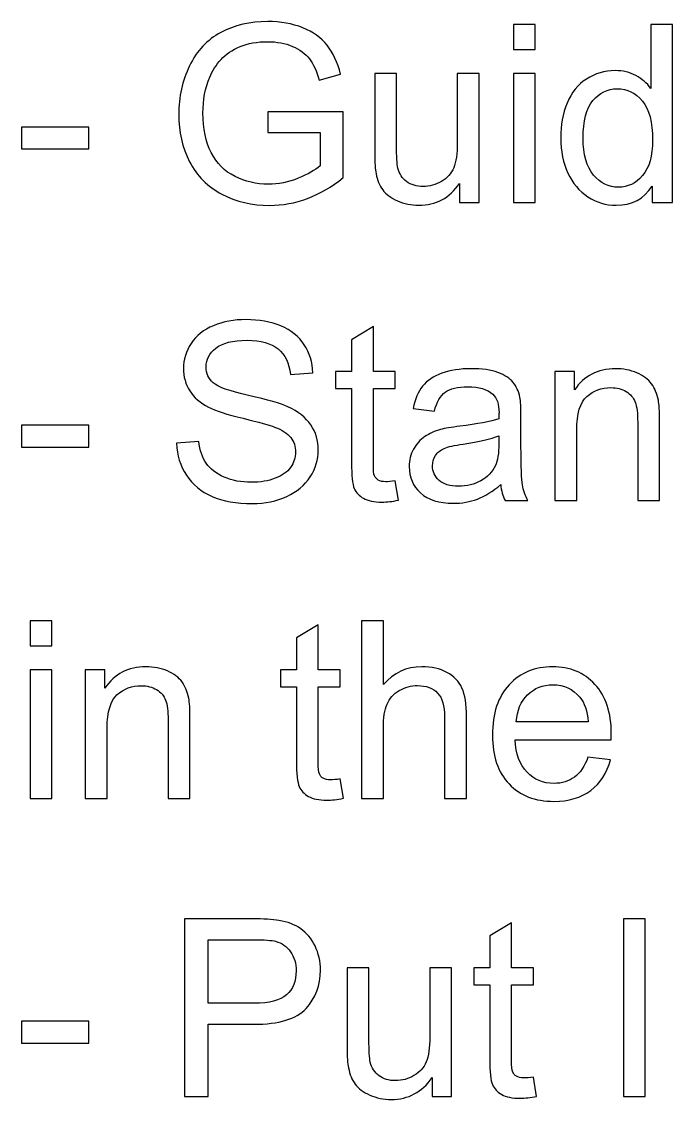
# Model space of a CAD drawing. Header units: centimetres. Extents: x -233 to -82, y 123 to 153.
# Drawn here: x -170.605 to -169.681, y 137.617 to 139.148 of the extents above; entities that cross this region are included whole.
import ezdxf

# ---------------------------------------------------------------- set-up
doc = ezdxf.new("R2010")
doc.units = ezdxf.units.CM
doc.header["$MEASUREMENT"] = 0
doc.layers.add('layer 1', color=7, linetype='Continuous')

msp = doc.modelspace()

# ---------------------------------------------------------------- linework, layer by layer
at = {"layer": 'layer 1'}
for points, knots in [([(-170.2549, 138.9903), (-170.2549, 138.9903), (-170.2549, 139.02), (-170.2549, 139.02), (-170.2549, 139.02), (-170.2549, 139.02), (-170.1479, 139.0201), (-170.1479, 139.0201), (-170.1479, 139.0201), (-170.1479, 139.0201), (-170.1479, 138.9264), (-170.1479, 138.9264), (-170.1479, 138.9264), (-170.1644, 138.9133), (-170.1813, 138.9035), (-170.1987, 138.8969), (-170.1987, 138.8969), (-170.2162, 138.8903), (-170.2341, 138.887), (-170.2525, 138.887), (-170.2525, 138.887), (-170.2773, 138.887), (-170.2998, 138.8923), (-170.3201, 138.903), (-170.3201, 138.903), (-170.3404, 138.9136), (-170.3557, 138.9289), (-170.366, 138.949), (-170.366, 138.949), (-170.3763, 138.9691), (-170.3815, 138.9915), (-170.3815, 139.0164), (-170.3815, 139.0164), (-170.3815, 139.0409), (-170.3764, 139.0639), (-170.3661, 139.0852), (-170.3661, 139.0852), (-170.3558, 139.1065), (-170.341, 139.1223), (-170.3217, 139.1326), (-170.3217, 139.1326), (-170.3024, 139.1429), (-170.2802, 139.1481), (-170.2551, 139.1481), (-170.2551, 139.1481), (-170.2368, 139.1481), (-170.2203, 139.1452), (-170.2055, 139.1393), (-170.2055, 139.1393), (-170.1908, 139.1334), (-170.1792, 139.1251), (-170.1708, 139.1146), (-170.1708, 139.1146), (-170.1625, 139.104), (-170.1561, 139.0902), (-170.1517, 139.0732), (-170.1517, 139.0732), (-170.1517, 139.0732), (-170.1819, 139.0649), (-170.1819, 139.0649), (-170.1819, 139.0649), (-170.1857, 139.0778), (-170.1904, 139.0879), (-170.196, 139.0953), (-170.196, 139.0953), (-170.2016, 139.1026), (-170.2096, 139.1085), (-170.2201, 139.1129), (-170.2201, 139.1129), (-170.2306, 139.1173), (-170.2422, 139.1195), (-170.2549, 139.1195), (-170.2549, 139.1195), (-170.2702, 139.1195), (-170.2834, 139.1172), (-170.2945, 139.1126), (-170.2945, 139.1126), (-170.3056, 139.1079), (-170.3146, 139.1018), (-170.3214, 139.0942), (-170.3214, 139.0942), (-170.3283, 139.0866), (-170.3336, 139.0783), (-170.3374, 139.0692), (-170.3374, 139.0692), (-170.3439, 139.0536), (-170.3471, 139.0367), (-170.3471, 139.0184), (-170.3471, 139.0184), (-170.3471, 138.9959), (-170.3432, 138.9771), (-170.3354, 138.962), (-170.3354, 138.962), (-170.3277, 138.9468), (-170.3164, 138.9355), (-170.3016, 138.9282), (-170.3016, 138.9282), (-170.2868, 138.9208), (-170.2711, 138.9171), (-170.2544, 138.9171), (-170.2544, 138.9171), (-170.2399, 138.9171), (-170.2258, 138.9199), (-170.212, 138.9255), (-170.212, 138.9255), (-170.1983, 138.931), (-170.1878, 138.937), (-170.1807, 138.9433), (-170.1807, 138.9433), (-170.1807, 138.9433), (-170.1807, 138.9903), (-170.1807, 138.9903), (-170.1807, 138.9903), (-170.1807, 138.9903), (-170.2549, 138.9903), (-170.2549, 138.9903)], [0, 0, 0, 0, 0.0333333, 0.0333333, 0.0333333, 0.0333333, 0.0666667, 0.0666667, 0.0666667, 0.0666667, 0.1, 0.1, 0.1, 0.1, 0.1333333, 0.1333333, 0.1333333, 0.1333333, 0.1666667, 0.1666667, 0.1666667, 0.1666667, 0.2, 0.2, 0.2, 0.2, 0.2333333, 0.2333333, 0.2333333, 0.2333333, 0.2666667, 0.2666667, 0.2666667, 0.2666667, 0.3, 0.3, 0.3, 0.3, 0.3333333, 0.3333333, 0.3333333, 0.3333333, 0.3666667, 0.3666667, 0.3666667, 0.3666667, 0.4, 0.4, 0.4, 0.4, 0.4333333, 0.4333333, 0.4333333, 0.4333333, 0.4666667, 0.4666667, 0.4666667, 0.4666667, 0.5, 0.5, 0.5, 0.5, 0.5333333, 0.5333333, 0.5333333, 0.5333333, 0.5666667, 0.5666667, 0.5666667, 0.5666667, 0.6, 0.6, 0.6, 0.6, 0.6333333, 0.6333333, 0.6333333, 0.6333333, 0.6666667, 0.6666667, 0.6666667, 0.6666667, 0.7, 0.7, 0.7, 0.7, 0.7333333, 0.7333333, 0.7333333, 0.7333333, 0.7666667, 0.7666667, 0.7666667, 0.7666667, 0.8, 0.8, 0.8, 0.8, 0.8333333, 0.8333333, 0.8333333, 0.8333333, 0.8666667, 0.8666667, 0.8666667, 0.8666667, 0.9, 0.9, 0.9, 0.9, 0.9333333, 0.9333333, 0.9333333, 0.9333333, 1, 1, 1, 1]), ([(-169.9063, 139.1082), (-169.9063, 139.1082), (-169.9063, 139.1438), (-169.9063, 139.1438), (-169.9063, 139.1438), (-169.9063, 139.1438), (-169.8753, 139.1438), (-169.8753, 139.1438), (-169.8753, 139.1438), (-169.8753, 139.1438), (-169.8753, 139.1082), (-169.8753, 139.1082), (-169.8753, 139.1082), (-169.8753, 139.1082), (-169.9063, 139.1082), (-169.9063, 139.1082)], [0, 0, 0, 0, 0.2, 0.2, 0.2, 0.2, 0.4, 0.4, 0.4, 0.4, 0.6, 0.6, 0.6, 0.6, 1, 1, 1, 1]), ([(-169.7094, 138.8913), (-169.7094, 138.8913), (-169.7094, 138.9144), (-169.7094, 138.9144), (-169.7094, 138.9144), (-169.721, 138.8963), (-169.738, 138.8872), (-169.7605, 138.8872), (-169.7605, 138.8872), (-169.7751, 138.8872), (-169.7885, 138.8912), (-169.8007, 138.8993), (-169.8007, 138.8993), (-169.813, 138.9073), (-169.8224, 138.9185), (-169.8291, 138.9329), (-169.8291, 138.9329), (-169.8358, 138.9473), (-169.8392, 138.9639), (-169.8392, 138.9826), (-169.8392, 138.9826), (-169.8392, 139.0009), (-169.8362, 139.0174), (-169.8301, 139.0323), (-169.8301, 139.0323), (-169.824, 139.0472), (-169.8149, 139.0586), (-169.8027, 139.0665), (-169.8027, 139.0665), (-169.7906, 139.0744), (-169.777, 139.0784), (-169.7619, 139.0784), (-169.7619, 139.0784), (-169.7509, 139.0784), (-169.7411, 139.0761), (-169.7324, 139.0714), (-169.7324, 139.0714), (-169.7238, 139.0667), (-169.7168, 139.0607), (-169.7114, 139.0532), (-169.7114, 139.0532), (-169.7114, 139.0532), (-169.7114, 139.1438), (-169.7114, 139.1438), (-169.7114, 139.1438), (-169.7114, 139.1438), (-169.6806, 139.1438), (-169.6806, 139.1438), (-169.6806, 139.1438), (-169.6806, 139.1438), (-169.6806, 138.8913), (-169.6806, 138.8913), (-169.6806, 138.8913), (-169.6806, 138.8913), (-169.7094, 138.8913), (-169.7094, 138.8913)], [0, 0, 0, 0, 0.0666667, 0.0666667, 0.0666667, 0.0666667, 0.1333333, 0.1333333, 0.1333333, 0.1333333, 0.2, 0.2, 0.2, 0.2, 0.2666667, 0.2666667, 0.2666667, 0.2666667, 0.3333333, 0.3333333, 0.3333333, 0.3333333, 0.4, 0.4, 0.4, 0.4, 0.4666667, 0.4666667, 0.4666667, 0.4666667, 0.5333333, 0.5333333, 0.5333333, 0.5333333, 0.6, 0.6, 0.6, 0.6, 0.6666667, 0.6666667, 0.6666667, 0.6666667, 0.7333333, 0.7333333, 0.7333333, 0.7333333, 0.8, 0.8, 0.8, 0.8, 0.8666667, 0.8666667, 0.8666667, 0.8666667, 1, 1, 1, 1]), ([(-169.9828, 138.8913), (-169.9828, 138.8913), (-169.9828, 138.9182), (-169.9828, 138.9182), (-169.9828, 138.9182), (-169.997, 138.8975), (-170.0163, 138.8872), (-170.0408, 138.8872), (-170.0408, 138.8872), (-170.0516, 138.8872), (-170.0617, 138.8893), (-170.071, 138.8934), (-170.071, 138.8934), (-170.0804, 138.8975), (-170.0874, 138.9027), (-170.0919, 138.909), (-170.0919, 138.909), (-170.0964, 138.9152), (-170.0996, 138.9229), (-170.1014, 138.932), (-170.1014, 138.932), (-170.1027, 138.9381), (-170.1033, 138.9477), (-170.1033, 138.9609), (-170.1033, 138.9609), (-170.1033, 138.9609), (-170.1033, 139.0742), (-170.1033, 139.0742), (-170.1033, 139.0742), (-170.1033, 139.0742), (-170.0723, 139.0742), (-170.0723, 139.0742), (-170.0723, 139.0742), (-170.0723, 139.0742), (-170.0723, 138.9728), (-170.0723, 138.9728), (-170.0723, 138.9728), (-170.0723, 138.9566), (-170.0717, 138.9457), (-170.0704, 138.94), (-170.0704, 138.94), (-170.0685, 138.9319), (-170.0643, 138.9255), (-170.058, 138.9209), (-170.058, 138.9209), (-170.0517, 138.9162), (-170.0439, 138.9139), (-170.0346, 138.9139), (-170.0346, 138.9139), (-170.0253, 138.9139), (-170.0166, 138.9163), (-170.0084, 138.9211), (-170.0084, 138.9211), (-170.0003, 138.9258), (-169.9945, 138.9323), (-169.9911, 138.9405), (-169.9911, 138.9405), (-169.9877, 138.9487), (-169.986, 138.9606), (-169.986, 138.9762), (-169.986, 138.9762), (-169.986, 138.9762), (-169.986, 139.0742), (-169.986, 139.0742), (-169.986, 139.0742), (-169.986, 139.0742), (-169.955, 139.0742), (-169.955, 139.0742), (-169.955, 139.0742), (-169.955, 139.0742), (-169.955, 138.8913), (-169.955, 138.8913), (-169.955, 138.8913), (-169.955, 138.8913), (-169.9828, 138.8913), (-169.9828, 138.8913)], [0, 0, 0, 0, 0.05, 0.05, 0.05, 0.05, 0.1, 0.1, 0.1, 0.1, 0.15, 0.15, 0.15, 0.15, 0.2, 0.2, 0.2, 0.2, 0.25, 0.25, 0.25, 0.25, 0.3, 0.3, 0.3, 0.3, 0.35, 0.35, 0.35, 0.35, 0.4, 0.4, 0.4, 0.4, 0.45, 0.45, 0.45, 0.45, 0.5, 0.5, 0.5, 0.5, 0.55, 0.55, 0.55, 0.55, 0.6, 0.6, 0.6, 0.6, 0.65, 0.65, 0.65, 0.65, 0.7, 0.7, 0.7, 0.7, 0.75, 0.75, 0.75, 0.75, 0.8, 0.8, 0.8, 0.8, 0.85, 0.85, 0.85, 0.85, 0.9, 0.9, 0.9, 0.9, 1, 1, 1, 1]), ([(-169.9063, 138.8913), (-169.9063, 138.8913), (-169.9063, 139.0742), (-169.9063, 139.0742), (-169.9063, 139.0742), (-169.9063, 139.0742), (-169.8753, 139.0742), (-169.8753, 139.0742), (-169.8753, 139.0742), (-169.8753, 139.0742), (-169.8753, 138.8913), (-169.8753, 138.8913), (-169.8753, 138.8913), (-169.8753, 138.8913), (-169.9063, 138.8913), (-169.9063, 138.8913)], [0, 0, 0, 0, 0.2, 0.2, 0.2, 0.2, 0.4, 0.4, 0.4, 0.4, 0.6, 0.6, 0.6, 0.6, 1, 1, 1, 1]), ([(-169.8074, 138.9826), (-169.8074, 138.9592), (-169.8024, 138.9417), (-169.7925, 138.9301), (-169.7925, 138.9301), (-169.7826, 138.9185), (-169.771, 138.9127), (-169.7576, 138.9127), (-169.7576, 138.9127), (-169.7441, 138.9127), (-169.7325, 138.9182), (-169.723, 138.9293), (-169.723, 138.9293), (-169.7135, 138.9404), (-169.7088, 138.9573), (-169.7088, 138.98), (-169.7088, 138.98), (-169.7088, 139.0051), (-169.7136, 139.0235), (-169.7233, 139.0352), (-169.7233, 139.0352), (-169.733, 139.0469), (-169.7449, 139.0527), (-169.759, 139.0527), (-169.759, 139.0527), (-169.7727, 139.0527), (-169.7842, 139.0471), (-169.7935, 139.0358), (-169.7935, 139.0358), (-169.8028, 139.0245), (-169.8074, 139.0068), (-169.8074, 138.9826)], [0, 0, 0, 0, 0.1111111, 0.1111111, 0.1111111, 0.1111111, 0.2222222, 0.2222222, 0.2222222, 0.2222222, 0.3333333, 0.3333333, 0.3333333, 0.3333333, 0.4444444, 0.4444444, 0.4444444, 0.4444444, 0.5555556, 0.5555556, 0.5555556, 0.5555556, 0.6666667, 0.6666667, 0.6666667, 0.6666667, 0.7777778, 0.7777778, 0.7777778, 0.7777778, 1, 1, 1, 1]), ([(-170.6046, 138.9671), (-170.6046, 138.9671), (-170.6046, 138.9983), (-170.6046, 138.9983), (-170.6046, 138.9983), (-170.6046, 138.9983), (-170.5093, 138.9983), (-170.5093, 138.9983), (-170.5093, 138.9983), (-170.5093, 138.9983), (-170.5093, 138.9671), (-170.5093, 138.9671), (-170.5093, 138.9671), (-170.5093, 138.9671), (-170.6046, 138.9671), (-170.6046, 138.9671)], [0, 0, 0, 0, 0.2, 0.2, 0.2, 0.2, 0.4, 0.4, 0.4, 0.4, 0.6, 0.6, 0.6, 0.6, 1, 1, 1, 1]), ([(-170.3845, 138.54908), (-170.3845, 138.54908), (-170.3529, 138.55188), (-170.3529, 138.55188), (-170.3529, 138.55188), (-170.3514, 138.53918), (-170.348, 138.52888), (-170.3425, 138.52078), (-170.3425, 138.52078), (-170.337, 138.51268), (-170.3286, 138.50618), (-170.3171, 138.50118), (-170.3171, 138.50118), (-170.3056, 138.49618), (-170.2927, 138.49368), (-170.2783, 138.49368), (-170.2783, 138.49368), (-170.2656, 138.49368), (-170.2543, 138.49558), (-170.2445, 138.49938), (-170.2445, 138.49938), (-170.2348, 138.50308), (-170.2275, 138.50828), (-170.2227, 138.51488), (-170.2227, 138.51488), (-170.218, 138.52148), (-170.2156, 138.52868), (-170.2156, 138.53658), (-170.2156, 138.53658), (-170.2156, 138.54448), (-170.2179, 138.55138), (-170.2225, 138.55728), (-170.2225, 138.55728), (-170.2271, 138.56318), (-170.2347, 138.56818), (-170.2453, 138.57218), (-170.2453, 138.57218), (-170.252, 138.57488), (-170.267, 138.57898), (-170.2902, 138.58458), (-170.2902, 138.58458), (-170.3134, 138.59008), (-170.3297, 138.59538), (-170.339, 138.60028), (-170.339, 138.60028), (-170.3511, 138.60658), (-170.36, 138.61448), (-170.3659, 138.62378), (-170.3659, 138.62378), (-170.3718, 138.63308), (-170.3748, 138.64358), (-170.3748, 138.65518), (-170.3748, 138.65518), (-170.3748, 138.66798), (-170.3712, 138.67988), (-170.3639, 138.69098), (-170.3639, 138.69098), (-170.3567, 138.70208), (-170.3461, 138.71048), (-170.3322, 138.71618), (-170.3322, 138.71618), (-170.3183, 138.72188), (-170.3029, 138.72478), (-170.2859, 138.72478), (-170.2859, 138.72478), (-170.2672, 138.72478), (-170.2507, 138.72178), (-170.2364, 138.71578), (-170.2364, 138.71578), (-170.2221, 138.70968), (-170.2111, 138.70088), (-170.2034, 138.68918), (-170.2034, 138.68918), (-170.1957, 138.67748), (-170.1916, 138.66418), (-170.191, 138.64938), (-170.191, 138.64938), (-170.191, 138.64938), (-170.223, 138.64698), (-170.223, 138.64698), (-170.223, 138.64698), (-170.2247, 138.66288), (-170.2306, 138.67498), (-170.2405, 138.68318), (-170.2405, 138.68318), (-170.2504, 138.69128), (-170.2651, 138.69538), (-170.2845, 138.69538), (-170.2845, 138.69538), (-170.3048, 138.69538), (-170.3195, 138.69168), (-170.3287, 138.68428), (-170.3287, 138.68428), (-170.338, 138.67688), (-170.3426, 138.66798), (-170.3426, 138.65748), (-170.3426, 138.65748), (-170.3426, 138.64838), (-170.3393, 138.64098), (-170.3328, 138.63508), (-170.3328, 138.63508), (-170.3263, 138.62918), (-170.3095, 138.62318), (-170.2824, 138.61708), (-170.2824, 138.61708), (-170.2553, 138.61098), (-170.2366, 138.60558), (-170.2265, 138.60098), (-170.2265, 138.60098), (-170.2118, 138.59418), (-170.2009, 138.58558), (-170.1939, 138.57518), (-170.1939, 138.57518), (-170.1869, 138.56478), (-170.1834, 138.55278), (-170.1834, 138.53928), (-170.1834, 138.53928), (-170.1834, 138.52588), (-170.1872, 138.51328), (-170.1949, 138.50138), (-170.1949, 138.50138), (-170.2026, 138.48948), (-170.2137, 138.48018), (-170.2281, 138.47358), (-170.2281, 138.47358), (-170.2425, 138.46698), (-170.2587, 138.46368), (-170.2768, 138.46368), (-170.2768, 138.46368), (-170.2997, 138.46368), (-170.3188, 138.46698), (-170.3342, 138.47368), (-170.3342, 138.47368), (-170.3497, 138.48038), (-170.3618, 138.49038), (-170.3706, 138.50378), (-170.3706, 138.50378), (-170.3794, 138.51708), (-170.384, 138.53218), (-170.3845, 138.54908)], [0, 0, 0, 0, 0.0277778, 0.0277778, 0.0277778, 0.0277778, 0.0555556, 0.0555556, 0.0555556, 0.0555556, 0.0833333, 0.0833333, 0.0833333, 0.0833333, 0.1111111, 0.1111111, 0.1111111, 0.1111111, 0.1388889, 0.1388889, 0.1388889, 0.1388889, 0.1666667, 0.1666667, 0.1666667, 0.1666667, 0.1944444, 0.1944444, 0.1944444, 0.1944444, 0.2222222, 0.2222222, 0.2222222, 0.2222222, 0.25, 0.25, 0.25, 0.25, 0.2777778, 0.2777778, 0.2777778, 0.2777778, 0.3055556, 0.3055556, 0.3055556, 0.3055556, 0.3333333, 0.3333333, 0.3333333, 0.3333333, 0.3611111, 0.3611111, 0.3611111, 0.3611111, 0.3888889, 0.3888889, 0.3888889, 0.3888889, 0.4166667, 0.4166667, 0.4166667, 0.4166667, 0.4444444, 0.4444444, 0.4444444, 0.4444444, 0.4722222, 0.4722222, 0.4722222, 0.4722222, 0.5, 0.5, 0.5, 0.5, 0.5277778, 0.5277778, 0.5277778, 0.5277778, 0.5555556, 0.5555556, 0.5555556, 0.5555556, 0.5833333, 0.5833333, 0.5833333, 0.5833333, 0.6111111, 0.6111111, 0.6111111, 0.6111111, 0.6388889, 0.6388889, 0.6388889, 0.6388889, 0.6666667, 0.6666667, 0.6666667, 0.6666667, 0.6944444, 0.6944444, 0.6944444, 0.6944444, 0.7222222, 0.7222222, 0.7222222, 0.7222222, 0.75, 0.75, 0.75, 0.75, 0.7777778, 0.7777778, 0.7777778, 0.7777778, 0.8055556, 0.8055556, 0.8055556, 0.8055556, 0.8333333, 0.8333333, 0.8333333, 0.8333333, 0.8611111, 0.8611111, 0.8611111, 0.8611111, 0.8888889, 0.8888889, 0.8888889, 0.8888889, 0.9166667, 0.9166667, 0.9166667, 0.9166667, 0.9444444, 0.9444444, 0.9444444, 0.9444444, 1, 1, 1, 1]), ([(-170.074, 138.49568), (-170.074, 138.49568), (-170.0696, 138.46828), (-170.0696, 138.46828), (-170.0696, 138.46828), (-170.0783, 138.46648), (-170.0861, 138.46558), (-170.093, 138.46558), (-170.093, 138.46558), (-170.1043, 138.46558), (-170.113, 138.46738), (-170.1192, 138.47098), (-170.1192, 138.47098), (-170.1254, 138.47448), (-170.1298, 138.47918), (-170.1323, 138.48498), (-170.1323, 138.48498), (-170.1348, 138.49078), (-170.1361, 138.50298), (-170.1361, 138.52158), (-170.1361, 138.52158), (-170.1361, 138.52158), (-170.1361, 138.62678), (-170.1361, 138.62678), (-170.1361, 138.62678), (-170.1361, 138.62678), (-170.1588, 138.62678), (-170.1588, 138.62678), (-170.1588, 138.62678), (-170.1588, 138.62678), (-170.1588, 138.65088), (-170.1588, 138.65088), (-170.1588, 138.65088), (-170.1588, 138.65088), (-170.1361, 138.65088), (-170.1361, 138.65088), (-170.1361, 138.65088), (-170.1361, 138.65088), (-170.1361, 138.69618), (-170.1361, 138.69618), (-170.1361, 138.69618), (-170.1361, 138.69618), (-170.1052, 138.71478), (-170.1052, 138.71478), (-170.1052, 138.71478), (-170.1052, 138.71478), (-170.1052, 138.65088), (-170.1052, 138.65088), (-170.1052, 138.65088), (-170.1052, 138.65088), (-170.074, 138.65088), (-170.074, 138.65088), (-170.074, 138.65088), (-170.074, 138.65088), (-170.074, 138.62678), (-170.074, 138.62678), (-170.074, 138.62678), (-170.074, 138.62678), (-170.1052, 138.62678), (-170.1052, 138.62678), (-170.1052, 138.62678), (-170.1052, 138.62678), (-170.1052, 138.51978), (-170.1052, 138.51978), (-170.1052, 138.51978), (-170.1052, 138.51098), (-170.1047, 138.50528), (-170.1036, 138.50278), (-170.1036, 138.50278), (-170.1025, 138.50028), (-170.1007, 138.49828), (-170.0982, 138.49678), (-170.0982, 138.49678), (-170.0957, 138.49528), (-170.0922, 138.49448), (-170.0877, 138.49448), (-170.0877, 138.49448), (-170.0842, 138.49448), (-170.0797, 138.49488), (-170.074, 138.49568)], [0, 0, 0, 0, 0.047619, 0.047619, 0.047619, 0.047619, 0.0952381, 0.0952381, 0.0952381, 0.0952381, 0.1428571, 0.1428571, 0.1428571, 0.1428571, 0.1904762, 0.1904762, 0.1904762, 0.1904762, 0.2380952, 0.2380952, 0.2380952, 0.2380952, 0.2857143, 0.2857143, 0.2857143, 0.2857143, 0.3333333, 0.3333333, 0.3333333, 0.3333333, 0.3809524, 0.3809524, 0.3809524, 0.3809524, 0.4285714, 0.4285714, 0.4285714, 0.4285714, 0.4761905, 0.4761905, 0.4761905, 0.4761905, 0.5238095, 0.5238095, 0.5238095, 0.5238095, 0.5714286, 0.5714286, 0.5714286, 0.5714286, 0.6190476, 0.6190476, 0.6190476, 0.6190476, 0.6666667, 0.6666667, 0.6666667, 0.6666667, 0.7142857, 0.7142857, 0.7142857, 0.7142857, 0.7619048, 0.7619048, 0.7619048, 0.7619048, 0.8095238, 0.8095238, 0.8095238, 0.8095238, 0.8571429, 0.8571429, 0.8571429, 0.8571429, 0.9047619, 0.9047619, 0.9047619, 0.9047619, 1, 1, 1, 1]), ([(-169.9244, 138.49058), (-169.9359, 138.48078), (-169.9469, 138.47388), (-169.9575, 138.46988), (-169.9575, 138.46988), (-169.9682, 138.46588), (-169.9796, 138.46388), (-169.9917, 138.46388), (-169.9917, 138.46388), (-170.0118, 138.46388), (-170.0273, 138.46878), (-170.0381, 138.47858), (-170.0381, 138.47858), (-170.0489, 138.48838), (-170.0543, 138.50088), (-170.0543, 138.51618), (-170.0543, 138.51618), (-170.0543, 138.52518), (-170.0522, 138.53338), (-170.0481, 138.54078), (-170.0481, 138.54078), (-170.044, 138.54818), (-170.0387, 138.55408), (-170.0321, 138.55858), (-170.0321, 138.55858), (-170.0255, 138.56308), (-170.0181, 138.56648), (-170.0098, 138.56878), (-170.0098, 138.56878), (-170.0037, 138.57038), (-169.9946, 138.57188), (-169.9823, 138.57338), (-169.9823, 138.57338), (-169.9572, 138.57638), (-169.9388, 138.57998), (-169.927, 138.58408), (-169.927, 138.58408), (-169.9269, 138.58838), (-169.9268, 138.59108), (-169.9268, 138.59218), (-169.9268, 138.59218), (-169.9268, 138.60478), (-169.9297, 138.61368), (-169.9356, 138.61888), (-169.9356, 138.61888), (-169.9435, 138.62588), (-169.9553, 138.62938), (-169.9709, 138.62938), (-169.9709, 138.62938), (-169.9855, 138.62938), (-169.9963, 138.62688), (-170.0032, 138.62178), (-170.0032, 138.62178), (-170.0101, 138.61668), (-170.0153, 138.60758), (-170.0186, 138.59458), (-170.0186, 138.59458), (-170.0186, 138.59458), (-170.0489, 138.59868), (-170.0489, 138.59868), (-170.0489, 138.59868), (-170.0462, 138.61168), (-170.0416, 138.62218), (-170.0353, 138.63018), (-170.0353, 138.63018), (-170.029, 138.63808), (-170.0198, 138.64428), (-170.0079, 138.64858), (-170.0079, 138.64858), (-169.996, 138.65288), (-169.9821, 138.65508), (-169.9664, 138.65508), (-169.9664, 138.65508), (-169.9508, 138.65508), (-169.9381, 138.65328), (-169.9283, 138.64958), (-169.9283, 138.64958), (-169.9186, 138.64588), (-169.9114, 138.64118), (-169.9068, 138.63568), (-169.9068, 138.63568), (-169.9022, 138.63008), (-169.899, 138.62308), (-169.8972, 138.61458), (-169.8972, 138.61458), (-169.8961, 138.60928), (-169.8956, 138.59978), (-169.8956, 138.58598), (-169.8956, 138.58598), (-169.8956, 138.58598), (-169.8956, 138.54468), (-169.8956, 138.54468), (-169.8956, 138.54468), (-169.8956, 138.51578), (-169.8949, 138.49758), (-169.8936, 138.48998), (-169.8936, 138.48998), (-169.8923, 138.48228), (-169.8897, 138.47498), (-169.8858, 138.46798), (-169.8858, 138.46798), (-169.8858, 138.46798), (-169.9182, 138.46798), (-169.9182, 138.46798), (-169.9182, 138.46798), (-169.9214, 138.47438), (-169.9235, 138.48188), (-169.9244, 138.49058)], [0, 0, 0, 0, 0.0357143, 0.0357143, 0.0357143, 0.0357143, 0.0714286, 0.0714286, 0.0714286, 0.0714286, 0.1071429, 0.1071429, 0.1071429, 0.1071429, 0.1428571, 0.1428571, 0.1428571, 0.1428571, 0.1785714, 0.1785714, 0.1785714, 0.1785714, 0.2142857, 0.2142857, 0.2142857, 0.2142857, 0.25, 0.25, 0.25, 0.25, 0.2857143, 0.2857143, 0.2857143, 0.2857143, 0.3214286, 0.3214286, 0.3214286, 0.3214286, 0.3571429, 0.3571429, 0.3571429, 0.3571429, 0.3928571, 0.3928571, 0.3928571, 0.3928571, 0.4285714, 0.4285714, 0.4285714, 0.4285714, 0.4642857, 0.4642857, 0.4642857, 0.4642857, 0.5, 0.5, 0.5, 0.5, 0.5357143, 0.5357143, 0.5357143, 0.5357143, 0.5714286, 0.5714286, 0.5714286, 0.5714286, 0.6071429, 0.6071429, 0.6071429, 0.6071429, 0.6428571, 0.6428571, 0.6428571, 0.6428571, 0.6785714, 0.6785714, 0.6785714, 0.6785714, 0.7142857, 0.7142857, 0.7142857, 0.7142857, 0.75, 0.75, 0.75, 0.75, 0.7857143, 0.7857143, 0.7857143, 0.7857143, 0.8214286, 0.8214286, 0.8214286, 0.8214286, 0.8571429, 0.8571429, 0.8571429, 0.8571429, 0.8928571, 0.8928571, 0.8928571, 0.8928571, 0.9285714, 0.9285714, 0.9285714, 0.9285714, 1, 1, 1, 1]), ([(-169.8475, 138.46798), (-169.8475, 138.46798), (-169.8475, 138.65088), (-169.8475, 138.65088), (-169.8475, 138.65088), (-169.8475, 138.65088), (-169.8196, 138.65088), (-169.8196, 138.65088), (-169.8196, 138.65088), (-169.8196, 138.65088), (-169.8196, 138.62488), (-169.8196, 138.62488), (-169.8196, 138.62488), (-169.8062, 138.64498), (-169.7868, 138.65508), (-169.7614, 138.65508), (-169.7614, 138.65508), (-169.7504, 138.65508), (-169.7403, 138.65308), (-169.731, 138.64918), (-169.731, 138.64918), (-169.7217, 138.64518), (-169.7148, 138.63998), (-169.7102, 138.63358), (-169.7102, 138.63358), (-169.7057, 138.62708), (-169.7025, 138.61948), (-169.7006, 138.61058), (-169.7006, 138.61058), (-169.6995, 138.60488), (-169.6989, 138.59478), (-169.6989, 138.58048), (-169.6989, 138.58048), (-169.6989, 138.58048), (-169.6989, 138.46798), (-169.6989, 138.46798), (-169.6989, 138.46798), (-169.6989, 138.46798), (-169.7299, 138.46798), (-169.7299, 138.46798), (-169.7299, 138.46798), (-169.7299, 138.46798), (-169.7299, 138.57928), (-169.7299, 138.57928), (-169.7299, 138.57928), (-169.7299, 138.59188), (-169.7311, 138.60128), (-169.7335, 138.60758), (-169.7335, 138.60758), (-169.7359, 138.61388), (-169.7402, 138.61888), (-169.7463, 138.62258), (-169.7463, 138.62258), (-169.7525, 138.62628), (-169.7597, 138.62818), (-169.768, 138.62818), (-169.768, 138.62818), (-169.7812, 138.62818), (-169.7926, 138.62398), (-169.8021, 138.61558), (-169.8021, 138.61558), (-169.8117, 138.60718), (-169.8165, 138.59128), (-169.8165, 138.56788), (-169.8165, 138.56788), (-169.8165, 138.56788), (-169.8165, 138.46798), (-169.8165, 138.46798), (-169.8165, 138.46798), (-169.8165, 138.46798), (-169.8475, 138.46798), (-169.8475, 138.46798)], [0, 0, 0, 0, 0.0526316, 0.0526316, 0.0526316, 0.0526316, 0.1052632, 0.1052632, 0.1052632, 0.1052632, 0.1578947, 0.1578947, 0.1578947, 0.1578947, 0.2105263, 0.2105263, 0.2105263, 0.2105263, 0.2631579, 0.2631579, 0.2631579, 0.2631579, 0.3157895, 0.3157895, 0.3157895, 0.3157895, 0.3684211, 0.3684211, 0.3684211, 0.3684211, 0.4210526, 0.4210526, 0.4210526, 0.4210526, 0.4736842, 0.4736842, 0.4736842, 0.4736842, 0.5263158, 0.5263158, 0.5263158, 0.5263158, 0.5789474, 0.5789474, 0.5789474, 0.5789474, 0.6315789, 0.6315789, 0.6315789, 0.6315789, 0.6842105, 0.6842105, 0.6842105, 0.6842105, 0.7368421, 0.7368421, 0.7368421, 0.7368421, 0.7894737, 0.7894737, 0.7894737, 0.7894737, 0.8421053, 0.8421053, 0.8421053, 0.8421053, 0.8947368, 0.8947368, 0.8947368, 0.8947368, 1, 1, 1, 1]), ([(-170.6046, 138.54378), (-170.6046, 138.54378), (-170.6046, 138.57498), (-170.6046, 138.57498), (-170.6046, 138.57498), (-170.6046, 138.57498), (-170.5093, 138.57498), (-170.5093, 138.57498), (-170.5093, 138.57498), (-170.5093, 138.57498), (-170.5093, 138.54378), (-170.5093, 138.54378), (-170.5093, 138.54378), (-170.5093, 138.54378), (-170.6046, 138.54378), (-170.6046, 138.54378)], [0, 0, 0, 0, 0.2, 0.2, 0.2, 0.2, 0.4, 0.4, 0.4, 0.4, 0.6, 0.6, 0.6, 0.6, 1, 1, 1, 1]), ([(-169.927, 138.55978), (-169.9382, 138.55518), (-169.9551, 138.55128), (-169.9776, 138.54808), (-169.9776, 138.54808), (-169.9903, 138.54618), (-169.9993, 138.54418), (-170.0046, 138.54188), (-170.0046, 138.54188), (-170.0099, 138.53958), (-170.014, 138.53628), (-170.0169, 138.53188), (-170.0169, 138.53188), (-170.0198, 138.52738), (-170.0212, 138.52248), (-170.0212, 138.51708), (-170.0212, 138.51708), (-170.0212, 138.50878), (-170.0181, 138.50198), (-170.0118, 138.49648), (-170.0118, 138.49648), (-170.0055, 138.49098), (-169.9964, 138.48818), (-169.9843, 138.48818), (-169.9843, 138.48818), (-169.9724, 138.48818), (-169.9617, 138.49078), (-169.9524, 138.49598), (-169.9524, 138.49598), (-169.9431, 138.50118), (-169.9363, 138.50828), (-169.932, 138.51738), (-169.932, 138.51738), (-169.9287, 138.52438), (-169.927, 138.53468), (-169.927, 138.54838), (-169.927, 138.54838), (-169.927, 138.54838), (-169.927, 138.55978), (-169.927, 138.55978)], [0, 0, 0, 0, 0.0909091, 0.0909091, 0.0909091, 0.0909091, 0.1818182, 0.1818182, 0.1818182, 0.1818182, 0.2727273, 0.2727273, 0.2727273, 0.2727273, 0.3636364, 0.3636364, 0.3636364, 0.3636364, 0.4545455, 0.4545455, 0.4545455, 0.4545455, 0.5454545, 0.5454545, 0.5454545, 0.5454545, 0.6363636, 0.6363636, 0.6363636, 0.6363636, 0.7272727, 0.7272727, 0.7272727, 0.7272727, 0.8181818, 0.8181818, 0.8181818, 0.8181818, 1, 1, 1, 1]), ([(-170.5924, 138.26154), (-170.5924, 138.26154), (-170.5924, 138.29714), (-170.5924, 138.29714), (-170.5924, 138.29714), (-170.5924, 138.29714), (-170.5614, 138.29714), (-170.5614, 138.29714), (-170.5614, 138.29714), (-170.5614, 138.29714), (-170.5614, 138.26154), (-170.5614, 138.26154), (-170.5614, 138.26154), (-170.5614, 138.26154), (-170.5924, 138.26154), (-170.5924, 138.26154)], [0, 0, 0, 0, 0.2, 0.2, 0.2, 0.2, 0.4, 0.4, 0.4, 0.4, 0.6, 0.6, 0.6, 0.6, 1, 1, 1, 1]), ([(-170.1522, 138.07234), (-170.1522, 138.07234), (-170.1478, 138.04494), (-170.1478, 138.04494), (-170.1478, 138.04494), (-170.1565, 138.04314), (-170.1643, 138.04224), (-170.1712, 138.04224), (-170.1712, 138.04224), (-170.1825, 138.04224), (-170.1912, 138.04404), (-170.1974, 138.04764), (-170.1974, 138.04764), (-170.2036, 138.05114), (-170.208, 138.05584), (-170.2105, 138.06164), (-170.2105, 138.06164), (-170.213, 138.06744), (-170.2143, 138.07964), (-170.2143, 138.09824), (-170.2143, 138.09824), (-170.2143, 138.09824), (-170.2143, 138.20344), (-170.2143, 138.20344), (-170.2143, 138.20344), (-170.2143, 138.20344), (-170.237, 138.20344), (-170.237, 138.20344), (-170.237, 138.20344), (-170.237, 138.20344), (-170.237, 138.22754), (-170.237, 138.22754), (-170.237, 138.22754), (-170.237, 138.22754), (-170.2143, 138.22754), (-170.2143, 138.22754), (-170.2143, 138.22754), (-170.2143, 138.22754), (-170.2143, 138.27284), (-170.2143, 138.27284), (-170.2143, 138.27284), (-170.2143, 138.27284), (-170.1834, 138.29144), (-170.1834, 138.29144), (-170.1834, 138.29144), (-170.1834, 138.29144), (-170.1834, 138.22754), (-170.1834, 138.22754), (-170.1834, 138.22754), (-170.1834, 138.22754), (-170.1522, 138.22754), (-170.1522, 138.22754), (-170.1522, 138.22754), (-170.1522, 138.22754), (-170.1522, 138.20344), (-170.1522, 138.20344), (-170.1522, 138.20344), (-170.1522, 138.20344), (-170.1834, 138.20344), (-170.1834, 138.20344), (-170.1834, 138.20344), (-170.1834, 138.20344), (-170.1834, 138.09644), (-170.1834, 138.09644), (-170.1834, 138.09644), (-170.1834, 138.08764), (-170.1829, 138.08194), (-170.1818, 138.07944), (-170.1818, 138.07944), (-170.1807, 138.07694), (-170.1789, 138.07494), (-170.1764, 138.07344), (-170.1764, 138.07344), (-170.1739, 138.07194), (-170.1704, 138.07114), (-170.1659, 138.07114), (-170.1659, 138.07114), (-170.1624, 138.07114), (-170.1579, 138.07154), (-170.1522, 138.07234)], [0, 0, 0, 0, 0.047619, 0.047619, 0.047619, 0.047619, 0.0952381, 0.0952381, 0.0952381, 0.0952381, 0.1428571, 0.1428571, 0.1428571, 0.1428571, 0.1904762, 0.1904762, 0.1904762, 0.1904762, 0.2380952, 0.2380952, 0.2380952, 0.2380952, 0.2857143, 0.2857143, 0.2857143, 0.2857143, 0.3333333, 0.3333333, 0.3333333, 0.3333333, 0.3809524, 0.3809524, 0.3809524, 0.3809524, 0.4285714, 0.4285714, 0.4285714, 0.4285714, 0.4761905, 0.4761905, 0.4761905, 0.4761905, 0.5238095, 0.5238095, 0.5238095, 0.5238095, 0.5714286, 0.5714286, 0.5714286, 0.5714286, 0.6190476, 0.6190476, 0.6190476, 0.6190476, 0.6666667, 0.6666667, 0.6666667, 0.6666667, 0.7142857, 0.7142857, 0.7142857, 0.7142857, 0.7619048, 0.7619048, 0.7619048, 0.7619048, 0.8095238, 0.8095238, 0.8095238, 0.8095238, 0.8571429, 0.8571429, 0.8571429, 0.8571429, 0.9047619, 0.9047619, 0.9047619, 0.9047619, 1, 1, 1, 1]), ([(-170.1219, 138.04464), (-170.1219, 138.04464), (-170.1219, 138.29714), (-170.1219, 138.29714), (-170.1219, 138.29714), (-170.1219, 138.29714), (-170.0909, 138.29714), (-170.0909, 138.29714), (-170.0909, 138.29714), (-170.0909, 138.29714), (-170.0909, 138.20654), (-170.0909, 138.20654), (-170.0909, 138.20654), (-170.0764, 138.22334), (-170.0582, 138.23174), (-170.0362, 138.23174), (-170.0362, 138.23174), (-170.0226, 138.23174), (-170.0108, 138.22904), (-170.0008, 138.22374), (-170.0008, 138.22374), (-169.9909, 138.21834), (-169.9837, 138.21094), (-169.9794, 138.20154), (-169.9794, 138.20154), (-169.9751, 138.19214), (-169.9729, 138.17844), (-169.9729, 138.16054), (-169.9729, 138.16054), (-169.9729, 138.16054), (-169.9729, 138.04464), (-169.9729, 138.04464), (-169.9729, 138.04464), (-169.9729, 138.04464), (-170.004, 138.04464), (-170.004, 138.04464), (-170.004, 138.04464), (-170.004, 138.04464), (-170.004, 138.16054), (-170.004, 138.16054), (-170.004, 138.16054), (-170.004, 138.17604), (-170.0073, 138.18734), (-170.014, 138.19444), (-170.014, 138.19444), (-170.0207, 138.20154), (-170.0302, 138.20504), (-170.0425, 138.20504), (-170.0425, 138.20504), (-170.0517, 138.20504), (-170.0603, 138.20264), (-170.0684, 138.19794), (-170.0684, 138.19794), (-170.0765, 138.19314), (-170.0823, 138.18664), (-170.0857, 138.17854), (-170.0857, 138.17854), (-170.0892, 138.17034), (-170.0909, 138.15904), (-170.0909, 138.14474), (-170.0909, 138.14474), (-170.0909, 138.14474), (-170.0909, 138.04464), (-170.0909, 138.04464), (-170.0909, 138.04464), (-170.0909, 138.04464), (-170.1219, 138.04464), (-170.1219, 138.04464)], [0, 0, 0, 0, 0.0555556, 0.0555556, 0.0555556, 0.0555556, 0.1111111, 0.1111111, 0.1111111, 0.1111111, 0.1666667, 0.1666667, 0.1666667, 0.1666667, 0.2222222, 0.2222222, 0.2222222, 0.2222222, 0.2777778, 0.2777778, 0.2777778, 0.2777778, 0.3333333, 0.3333333, 0.3333333, 0.3333333, 0.3888889, 0.3888889, 0.3888889, 0.3888889, 0.4444444, 0.4444444, 0.4444444, 0.4444444, 0.5, 0.5, 0.5, 0.5, 0.5555556, 0.5555556, 0.5555556, 0.5555556, 0.6111111, 0.6111111, 0.6111111, 0.6111111, 0.6666667, 0.6666667, 0.6666667, 0.6666667, 0.7222222, 0.7222222, 0.7222222, 0.7222222, 0.7777778, 0.7777778, 0.7777778, 0.7777778, 0.8333333, 0.8333333, 0.8333333, 0.8333333, 0.8888889, 0.8888889, 0.8888889, 0.8888889, 1, 1, 1, 1]), ([(-170.5924, 138.04464), (-170.5924, 138.04464), (-170.5924, 138.22754), (-170.5924, 138.22754), (-170.5924, 138.22754), (-170.5924, 138.22754), (-170.5614, 138.22754), (-170.5614, 138.22754), (-170.5614, 138.22754), (-170.5614, 138.22754), (-170.5614, 138.04464), (-170.5614, 138.04464), (-170.5614, 138.04464), (-170.5614, 138.04464), (-170.5924, 138.04464), (-170.5924, 138.04464)], [0, 0, 0, 0, 0.2, 0.2, 0.2, 0.2, 0.4, 0.4, 0.4, 0.4, 0.6, 0.6, 0.6, 0.6, 1, 1, 1, 1]), ([(-170.5141, 138.04464), (-170.5141, 138.04464), (-170.5141, 138.22754), (-170.5141, 138.22754), (-170.5141, 138.22754), (-170.5141, 138.22754), (-170.4862, 138.22754), (-170.4862, 138.22754), (-170.4862, 138.22754), (-170.4862, 138.22754), (-170.4862, 138.20154), (-170.4862, 138.20154), (-170.4862, 138.20154), (-170.4728, 138.22164), (-170.4534, 138.23174), (-170.428, 138.23174), (-170.428, 138.23174), (-170.417, 138.23174), (-170.4069, 138.22974), (-170.3976, 138.22584), (-170.3976, 138.22584), (-170.3883, 138.22184), (-170.3814, 138.21664), (-170.3768, 138.21024), (-170.3768, 138.21024), (-170.3723, 138.20374), (-170.3691, 138.19614), (-170.3672, 138.18724), (-170.3672, 138.18724), (-170.3661, 138.18154), (-170.3655, 138.17144), (-170.3655, 138.15714), (-170.3655, 138.15714), (-170.3655, 138.15714), (-170.3655, 138.04464), (-170.3655, 138.04464), (-170.3655, 138.04464), (-170.3655, 138.04464), (-170.3965, 138.04464), (-170.3965, 138.04464), (-170.3965, 138.04464), (-170.3965, 138.04464), (-170.3965, 138.15594), (-170.3965, 138.15594), (-170.3965, 138.15594), (-170.3965, 138.16854), (-170.3977, 138.17794), (-170.4001, 138.18424), (-170.4001, 138.18424), (-170.4025, 138.19054), (-170.4068, 138.19554), (-170.4129, 138.19924), (-170.4129, 138.19924), (-170.4191, 138.20294), (-170.4263, 138.20484), (-170.4346, 138.20484), (-170.4346, 138.20484), (-170.4478, 138.20484), (-170.4592, 138.20064), (-170.4687, 138.19224), (-170.4687, 138.19224), (-170.4783, 138.18384), (-170.4831, 138.16794), (-170.4831, 138.14454), (-170.4831, 138.14454), (-170.4831, 138.14454), (-170.4831, 138.04464), (-170.4831, 138.04464), (-170.4831, 138.04464), (-170.4831, 138.04464), (-170.5141, 138.04464), (-170.5141, 138.04464)], [0, 0, 0, 0, 0.0526316, 0.0526316, 0.0526316, 0.0526316, 0.1052632, 0.1052632, 0.1052632, 0.1052632, 0.1578947, 0.1578947, 0.1578947, 0.1578947, 0.2105263, 0.2105263, 0.2105263, 0.2105263, 0.2631579, 0.2631579, 0.2631579, 0.2631579, 0.3157895, 0.3157895, 0.3157895, 0.3157895, 0.3684211, 0.3684211, 0.3684211, 0.3684211, 0.4210526, 0.4210526, 0.4210526, 0.4210526, 0.4736842, 0.4736842, 0.4736842, 0.4736842, 0.5263158, 0.5263158, 0.5263158, 0.5263158, 0.5789474, 0.5789474, 0.5789474, 0.5789474, 0.6315789, 0.6315789, 0.6315789, 0.6315789, 0.6842105, 0.6842105, 0.6842105, 0.6842105, 0.7368421, 0.7368421, 0.7368421, 0.7368421, 0.7894737, 0.7894737, 0.7894737, 0.7894737, 0.8421053, 0.8421053, 0.8421053, 0.8421053, 0.8947368, 0.8947368, 0.8947368, 0.8947368, 1, 1, 1, 1]), ([(-169.8005, 138.10354), (-169.8005, 138.10354), (-169.7685, 138.09954), (-169.7685, 138.09954), (-169.7685, 138.09954), (-169.7736, 138.08084), (-169.7829, 138.06634), (-169.7966, 138.05604), (-169.7966, 138.05604), (-169.8103, 138.04574), (-169.8277, 138.04054), (-169.8489, 138.04054), (-169.8489, 138.04054), (-169.8757, 138.04054), (-169.8969, 138.04874), (-169.9126, 138.06524), (-169.9126, 138.06524), (-169.9283, 138.08174), (-169.9361, 138.10484), (-169.9361, 138.13454), (-169.9361, 138.13454), (-169.9361, 138.16534), (-169.9282, 138.18924), (-169.9123, 138.20624), (-169.9123, 138.20624), (-169.8964, 138.22324), (-169.8759, 138.23174), (-169.8506, 138.23174), (-169.8506, 138.23174), (-169.8262, 138.23174), (-169.8062, 138.22344), (-169.7907, 138.20674), (-169.7907, 138.20674), (-169.7752, 138.19004), (-169.7674, 138.16664), (-169.7674, 138.13644), (-169.7674, 138.13644), (-169.7674, 138.13464), (-169.7675, 138.13184), (-169.7676, 138.12814), (-169.7676, 138.12814), (-169.7676, 138.12814), (-169.904, 138.12814), (-169.904, 138.12814), (-169.904, 138.12814), (-169.9029, 138.10804), (-169.8972, 138.09274), (-169.887, 138.08204), (-169.887, 138.08204), (-169.8768, 138.07134), (-169.864, 138.06604), (-169.8487, 138.06604), (-169.8487, 138.06604), (-169.8374, 138.06604), (-169.8277, 138.06904), (-169.8196, 138.07504), (-169.8196, 138.07504), (-169.8116, 138.08094), (-169.8052, 138.09044), (-169.8005, 138.10354)], [0, 0, 0, 0, 0.0625, 0.0625, 0.0625, 0.0625, 0.125, 0.125, 0.125, 0.125, 0.1875, 0.1875, 0.1875, 0.1875, 0.25, 0.25, 0.25, 0.25, 0.3125, 0.3125, 0.3125, 0.3125, 0.375, 0.375, 0.375, 0.375, 0.4375, 0.4375, 0.4375, 0.4375, 0.5, 0.5, 0.5, 0.5, 0.5625, 0.5625, 0.5625, 0.5625, 0.625, 0.625, 0.625, 0.625, 0.6875, 0.6875, 0.6875, 0.6875, 0.75, 0.75, 0.75, 0.75, 0.8125, 0.8125, 0.8125, 0.8125, 0.875, 0.875, 0.875, 0.875, 1, 1, 1, 1]), ([(-169.9023, 138.15364), (-169.9023, 138.15364), (-169.8002, 138.15364), (-169.8002, 138.15364), (-169.8002, 138.15364), (-169.8015, 138.16904), (-169.8054, 138.18064), (-169.8119, 138.18834), (-169.8119, 138.18834), (-169.8218, 138.20024), (-169.8346, 138.20624), (-169.8503, 138.20624), (-169.8503, 138.20624), (-169.8646, 138.20624), (-169.8765, 138.20144), (-169.8862, 138.19194), (-169.8862, 138.19194), (-169.8959, 138.18244), (-169.9013, 138.16964), (-169.9023, 138.15364)], [0, 0, 0, 0, 0.1666667, 0.1666667, 0.1666667, 0.1666667, 0.3333333, 0.3333333, 0.3333333, 0.3333333, 0.5, 0.5, 0.5, 0.5, 0.6666667, 0.6666667, 0.6666667, 0.6666667, 1, 1, 1, 1]), ([(-170.3731, 137.62131), (-170.3731, 137.62131), (-170.3731, 137.87381), (-170.3731, 137.87381), (-170.3731, 137.87381), (-170.3731, 137.87381), (-170.2778, 137.87381), (-170.2778, 137.87381), (-170.2778, 137.87381), (-170.2611, 137.87381), (-170.2483, 137.87301), (-170.2394, 137.87141), (-170.2394, 137.87141), (-170.227, 137.86931), (-170.2166, 137.86541), (-170.2082, 137.85961), (-170.2082, 137.85961), (-170.1999, 137.85381), (-170.1931, 137.84571), (-170.188, 137.83531), (-170.188, 137.83531), (-170.1829, 137.82481), (-170.1803, 137.81331), (-170.1803, 137.80081), (-170.1803, 137.80081), (-170.1803, 137.77931), (-170.1871, 137.76121), (-170.2008, 137.74631), (-170.2008, 137.74631), (-170.2145, 137.73141), (-170.2392, 137.72401), (-170.2749, 137.72401), (-170.2749, 137.72401), (-170.2749, 137.72401), (-170.3397, 137.72401), (-170.3397, 137.72401), (-170.3397, 137.72401), (-170.3397, 137.72401), (-170.3397, 137.62131), (-170.3397, 137.62131), (-170.3397, 137.62131), (-170.3397, 137.62131), (-170.3731, 137.62131), (-170.3731, 137.62131)], [0, 0, 0, 0, 0.0833333, 0.0833333, 0.0833333, 0.0833333, 0.1666667, 0.1666667, 0.1666667, 0.1666667, 0.25, 0.25, 0.25, 0.25, 0.3333333, 0.3333333, 0.3333333, 0.3333333, 0.4166667, 0.4166667, 0.4166667, 0.4166667, 0.5, 0.5, 0.5, 0.5, 0.5833333, 0.5833333, 0.5833333, 0.5833333, 0.6666667, 0.6666667, 0.6666667, 0.6666667, 0.75, 0.75, 0.75, 0.75, 0.8333333, 0.8333333, 0.8333333, 0.8333333, 1, 1, 1, 1]), ([(-169.7502, 137.62131), (-169.7502, 137.62131), (-169.7502, 137.87381), (-169.7502, 137.87381), (-169.7502, 137.87381), (-169.7502, 137.87381), (-169.7192, 137.87381), (-169.7192, 137.87381), (-169.7192, 137.87381), (-169.7192, 137.87381), (-169.7192, 137.62131), (-169.7192, 137.62131), (-169.7192, 137.62131), (-169.7192, 137.62131), (-169.7502, 137.62131), (-169.7502, 137.62131)], [0, 0, 0, 0, 0.2, 0.2, 0.2, 0.2, 0.4, 0.4, 0.4, 0.4, 0.6, 0.6, 0.6, 0.6, 1, 1, 1, 1]), ([(-169.8778, 137.64901), (-169.8778, 137.64901), (-169.8734, 137.62161), (-169.8734, 137.62161), (-169.8734, 137.62161), (-169.8821, 137.61981), (-169.8899, 137.61891), (-169.8968, 137.61891), (-169.8968, 137.61891), (-169.9081, 137.61891), (-169.9168, 137.62071), (-169.923, 137.62431), (-169.923, 137.62431), (-169.9292, 137.62781), (-169.9336, 137.63251), (-169.9361, 137.63831), (-169.9361, 137.63831), (-169.9386, 137.64411), (-169.9399, 137.65631), (-169.9399, 137.67491), (-169.9399, 137.67491), (-169.9399, 137.67491), (-169.9399, 137.78011), (-169.9399, 137.78011), (-169.9399, 137.78011), (-169.9399, 137.78011), (-169.9626, 137.78011), (-169.9626, 137.78011), (-169.9626, 137.78011), (-169.9626, 137.78011), (-169.9626, 137.80421), (-169.9626, 137.80421), (-169.9626, 137.80421), (-169.9626, 137.80421), (-169.9399, 137.80421), (-169.9399, 137.80421), (-169.9399, 137.80421), (-169.9399, 137.80421), (-169.9399, 137.84951), (-169.9399, 137.84951), (-169.9399, 137.84951), (-169.9399, 137.84951), (-169.909, 137.86811), (-169.909, 137.86811), (-169.909, 137.86811), (-169.909, 137.86811), (-169.909, 137.80421), (-169.909, 137.80421), (-169.909, 137.80421), (-169.909, 137.80421), (-169.8778, 137.80421), (-169.8778, 137.80421), (-169.8778, 137.80421), (-169.8778, 137.80421), (-169.8778, 137.78011), (-169.8778, 137.78011), (-169.8778, 137.78011), (-169.8778, 137.78011), (-169.909, 137.78011), (-169.909, 137.78011), (-169.909, 137.78011), (-169.909, 137.78011), (-169.909, 137.67311), (-169.909, 137.67311), (-169.909, 137.67311), (-169.909, 137.66431), (-169.9085, 137.65861), (-169.9074, 137.65611), (-169.9074, 137.65611), (-169.9063, 137.65361), (-169.9045, 137.65161), (-169.902, 137.65011), (-169.902, 137.65011), (-169.8995, 137.64861), (-169.896, 137.64781), (-169.8915, 137.64781), (-169.8915, 137.64781), (-169.888, 137.64781), (-169.8835, 137.64821), (-169.8778, 137.64901)], [0, 0, 0, 0, 0.047619, 0.047619, 0.047619, 0.047619, 0.0952381, 0.0952381, 0.0952381, 0.0952381, 0.1428571, 0.1428571, 0.1428571, 0.1428571, 0.1904762, 0.1904762, 0.1904762, 0.1904762, 0.2380952, 0.2380952, 0.2380952, 0.2380952, 0.2857143, 0.2857143, 0.2857143, 0.2857143, 0.3333333, 0.3333333, 0.3333333, 0.3333333, 0.3809524, 0.3809524, 0.3809524, 0.3809524, 0.4285714, 0.4285714, 0.4285714, 0.4285714, 0.4761905, 0.4761905, 0.4761905, 0.4761905, 0.5238095, 0.5238095, 0.5238095, 0.5238095, 0.5714286, 0.5714286, 0.5714286, 0.5714286, 0.6190476, 0.6190476, 0.6190476, 0.6190476, 0.6666667, 0.6666667, 0.6666667, 0.6666667, 0.7142857, 0.7142857, 0.7142857, 0.7142857, 0.7619048, 0.7619048, 0.7619048, 0.7619048, 0.8095238, 0.8095238, 0.8095238, 0.8095238, 0.8571429, 0.8571429, 0.8571429, 0.8571429, 0.9047619, 0.9047619, 0.9047619, 0.9047619, 1, 1, 1, 1]), ([(-170.3397, 137.75381), (-170.3397, 137.75381), (-170.2744, 137.75381), (-170.2744, 137.75381), (-170.2744, 137.75381), (-170.2528, 137.75381), (-170.2375, 137.75781), (-170.2284, 137.76591), (-170.2284, 137.76591), (-170.2193, 137.77391), (-170.2148, 137.78521), (-170.2148, 137.79981), (-170.2148, 137.79981), (-170.2148, 137.81031), (-170.2175, 137.81941), (-170.2228, 137.82691), (-170.2228, 137.82691), (-170.2281, 137.83441), (-170.2352, 137.83941), (-170.2439, 137.84181), (-170.2439, 137.84181), (-170.2495, 137.84331), (-170.2599, 137.84401), (-170.2751, 137.84401), (-170.2751, 137.84401), (-170.2751, 137.84401), (-170.3397, 137.84401), (-170.3397, 137.84401), (-170.3397, 137.84401), (-170.3397, 137.84401), (-170.3397, 137.75381), (-170.3397, 137.75381)], [0, 0, 0, 0, 0.1111111, 0.1111111, 0.1111111, 0.1111111, 0.2222222, 0.2222222, 0.2222222, 0.2222222, 0.3333333, 0.3333333, 0.3333333, 0.3333333, 0.4444444, 0.4444444, 0.4444444, 0.4444444, 0.5555556, 0.5555556, 0.5555556, 0.5555556, 0.6666667, 0.6666667, 0.6666667, 0.6666667, 0.7777778, 0.7777778, 0.7777778, 0.7777778, 1, 1, 1, 1]), ([(-170.0219, 137.62131), (-170.0219, 137.62131), (-170.0219, 137.64821), (-170.0219, 137.64821), (-170.0219, 137.64821), (-170.0361, 137.62751), (-170.0554, 137.61721), (-170.0799, 137.61721), (-170.0799, 137.61721), (-170.0907, 137.61721), (-170.1008, 137.61931), (-170.1101, 137.62341), (-170.1101, 137.62341), (-170.1195, 137.62751), (-170.1265, 137.63271), (-170.131, 137.63901), (-170.131, 137.63901), (-170.1355, 137.64521), (-170.1387, 137.65291), (-170.1405, 137.66201), (-170.1405, 137.66201), (-170.1418, 137.66811), (-170.1424, 137.67771), (-170.1424, 137.69091), (-170.1424, 137.69091), (-170.1424, 137.69091), (-170.1424, 137.80421), (-170.1424, 137.80421), (-170.1424, 137.80421), (-170.1424, 137.80421), (-170.1114, 137.80421), (-170.1114, 137.80421), (-170.1114, 137.80421), (-170.1114, 137.80421), (-170.1114, 137.70281), (-170.1114, 137.70281), (-170.1114, 137.70281), (-170.1114, 137.68661), (-170.1108, 137.67571), (-170.1095, 137.67001), (-170.1095, 137.67001), (-170.1076, 137.66191), (-170.1034, 137.65551), (-170.0971, 137.65091), (-170.0971, 137.65091), (-170.0908, 137.64621), (-170.083, 137.64391), (-170.0737, 137.64391), (-170.0737, 137.64391), (-170.0644, 137.64391), (-170.0557, 137.64631), (-170.0475, 137.65111), (-170.0475, 137.65111), (-170.0394, 137.65581), (-170.0336, 137.66231), (-170.0302, 137.67051), (-170.0302, 137.67051), (-170.0268, 137.67871), (-170.0251, 137.69061), (-170.0251, 137.70621), (-170.0251, 137.70621), (-170.0251, 137.70621), (-170.0251, 137.80421), (-170.0251, 137.80421), (-170.0251, 137.80421), (-170.0251, 137.80421), (-169.9941, 137.80421), (-169.9941, 137.80421), (-169.9941, 137.80421), (-169.9941, 137.80421), (-169.9941, 137.62131), (-169.9941, 137.62131), (-169.9941, 137.62131), (-169.9941, 137.62131), (-170.0219, 137.62131), (-170.0219, 137.62131)], [0, 0, 0, 0, 0.05, 0.05, 0.05, 0.05, 0.1, 0.1, 0.1, 0.1, 0.15, 0.15, 0.15, 0.15, 0.2, 0.2, 0.2, 0.2, 0.25, 0.25, 0.25, 0.25, 0.3, 0.3, 0.3, 0.3, 0.35, 0.35, 0.35, 0.35, 0.4, 0.4, 0.4, 0.4, 0.45, 0.45, 0.45, 0.45, 0.5, 0.5, 0.5, 0.5, 0.55, 0.55, 0.55, 0.55, 0.6, 0.6, 0.6, 0.6, 0.65, 0.65, 0.65, 0.65, 0.7, 0.7, 0.7, 0.7, 0.75, 0.75, 0.75, 0.75, 0.8, 0.8, 0.8, 0.8, 0.85, 0.85, 0.85, 0.85, 0.9, 0.9, 0.9, 0.9, 1, 1, 1, 1]), ([(-170.6046, 137.69711), (-170.6046, 137.69711), (-170.6046, 137.72831), (-170.6046, 137.72831), (-170.6046, 137.72831), (-170.6046, 137.72831), (-170.5093, 137.72831), (-170.5093, 137.72831), (-170.5093, 137.72831), (-170.5093, 137.72831), (-170.5093, 137.69711), (-170.5093, 137.69711), (-170.5093, 137.69711), (-170.5093, 137.69711), (-170.6046, 137.69711), (-170.6046, 137.69711)], [0, 0, 0, 0, 0.2, 0.2, 0.2, 0.2, 0.4, 0.4, 0.4, 0.4, 0.6, 0.6, 0.6, 0.6, 1, 1, 1, 1])]:
    msp.add_open_spline(points, degree=3, knots=knots, dxfattribs=at)

doc.saveas('drawing.dxf')
